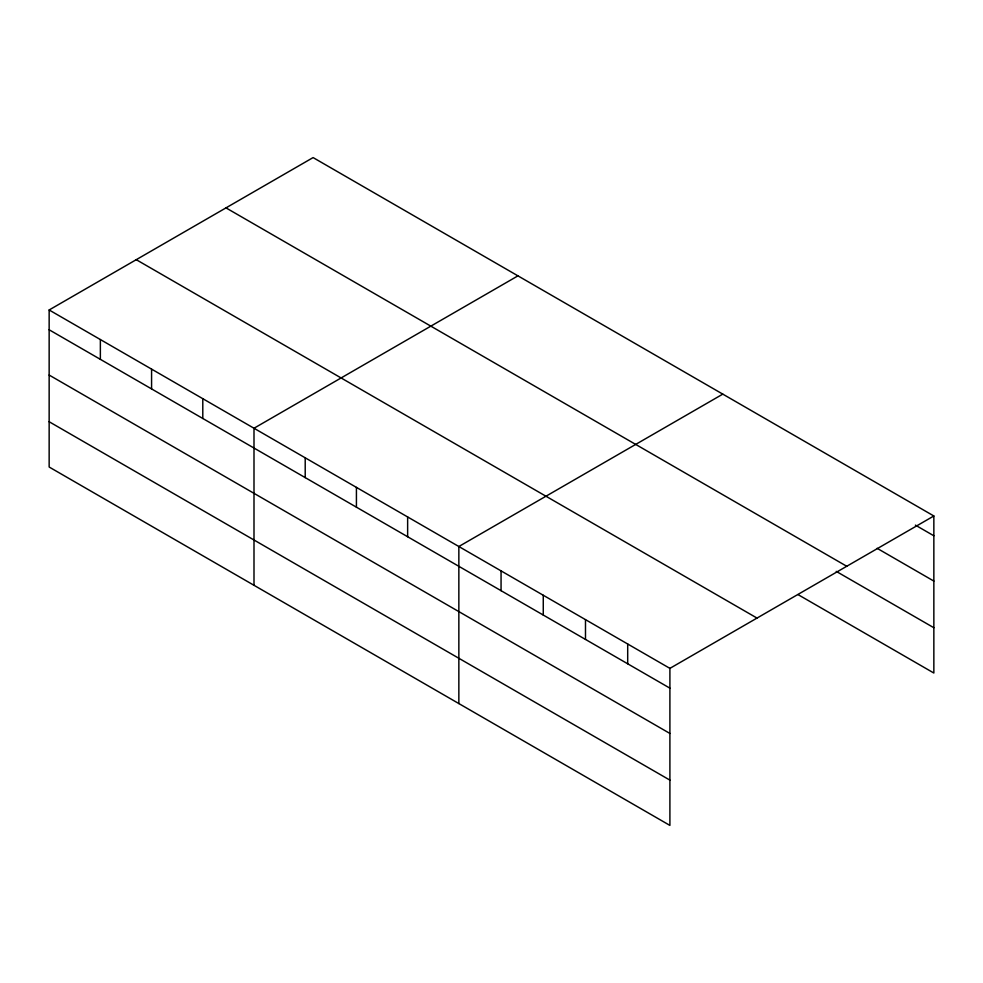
<?xml version="1.0" encoding="UTF-8"?>
<svg xmlns="http://www.w3.org/2000/svg" width="983" height="983" viewBox="0 0 983 983"><rect width="100%" height="100%" fill="white"/><g stroke="black" fill="none" stroke-linecap="round" stroke-linejoin="round"><path stroke-width="1.47" d="M49.15 309.977L669.902 668.366L669.902 825.413L49.15 467.023L49.15 309.977L313.098 157.587L933.85 515.977L933.85 673.023L797.987 594.58M517.943 275.854L253.995 428.244L253.995 585.29M722.788 394.134L458.852 546.511L458.852 703.558M669.902 668.366L933.85 515.977M915.382 525.119L933.85 535.784M877.131 548.317L933.85 581.076M225.992 207.88L846.744 566.269M836.238 571.381L933.85 627.732M136.256 259.684L757.008 618.074M49.15 329.772L669.902 688.161M49.15 375.064L669.902 733.453M49.15 421.732L669.902 780.121M627.695 644L627.695 663.795M585.487 619.622L585.487 639.429M543.267 595.256L543.267 615.051M501.06 570.89L501.06 590.685M407.638 516.947L407.638 536.743M356.424 487.384L356.424 507.179M305.209 457.808L305.209 477.615M202.793 398.68L202.793 418.475M151.579 369.116L151.579 388.912M100.364 339.54L100.364 359.348"/></g></svg>
